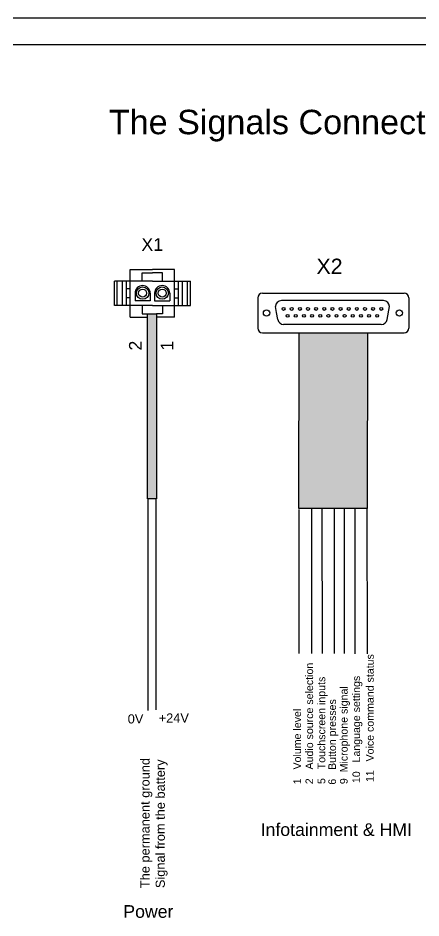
# Model space of a CAD drawing. Extents: x -194 to 239, y -574 to -265.
# Drawn here: x -70.8 to 19.1, y -465.4 to -264.6 of the extents above; entities that cross this region are included whole.
import ezdxf

# ---------------------------------------------------------------- set-up
doc = ezdxf.new("R2010")
doc.units = 0
doc.header["$LTSCALE"] = 0.5
doc.layers.get('0').update_dxf_attribs({"linetype": 'CONTINUOUS'})
doc.layers.add('UMRISSE', color=7, linetype='CONTINUOUS')
doc.styles.get("Standard").update_dxf_attribs({"font": 'arial.ttf', "height": 3})

msp = doc.modelspace()

# ---------------------------------------------------------------- hatches: boundary and pattern name
h = msp.add_hatch(color=0)
h.dxf.hatch_style = 1
h.paths.add_polyline_path([(-41.9, -371.89), (-39.9, -371.89), (-39.9, -330.59), (-41.9, -330.59)])
h = msp.add_hatch(color=0)
h.dxf.hatch_style = 1
h.paths.add_polyline_path([(-8.09, -334.84), (7.16, -334.84), (7.09, -374.06), (-8.16, -374.06)])

# ---------------------------------------------------------------- linework, layer by layer
for p, q in [((239.39, -264.62), (-194.26, -264.62)), ((233.39, -270.62), (-188.26, -270.62))]:
    msp.add_line(p, q)
at = {"color": 7}
for p, q in [((-45.75, -320.71), (-40.81, -320.71)), ((-45.75, -331.37), (-45.75, -320.71)), ((-35.87, -320.71), (-40.81, -320.71)), ((-35.87, -331.37), (-35.87, -320.71)), ((-43.07, -321.49), (-40.81, -321.49)), ((-43.07, -323.32), (-43.07, -321.49)), ((-38.55, -321.49), (-40.81, -321.49)), ((-38.55, -323.32), (-38.55, -321.49)), ((-49.28, -328.76), (-49.28, -323.32)), ((-40.81, -323.32), (-49.28, -323.32)), ((-48.64, -328.76), (-48.64, -323.32)), ((-47.51, -328.76), (-47.51, -323.32)), ((-46.59, -328.76), (-46.59, -323.32)), ((-45.75, -325.05), (-46.59, -325.05)), ((-40.81, -323.32), (-32.34, -323.32)), ((-35.87, -325.05), (-35.02, -325.05)), ((-35.02, -328.76), (-35.02, -323.32)), ((-34.1, -328.76), (-34.1, -323.32)), ((-32.97, -328.76), (-32.97, -323.32)), ((-32.34, -328.76), (-32.34, -323.32)), ((-45.75, -327.02), (-46.59, -327.02)), ((-44.69, -326), (-44.69, -327.7)), ((-41.3, -326), (-41.3, -327.7)), ((-40.31, -326), (-40.31, -327.7)), ((-36.92, -326), (-36.92, -327.7)), ((-35.87, -327.02), (-35.02, -327.02)), ((-40.81, -328.76), (-49.28, -328.76)), ((-41.3, -327.7), (-44.69, -327.7)), ((-43.07, -328.76), (-43.07, -330.59)), ((-40.81, -328.76), (-32.34, -328.76)), ((-40.31, -327.7), (-36.92, -327.7)), ((-38.55, -328.76), (-38.55, -330.59)), ((-43.07, -330.59), (-41.9, -330.59)), ((-38.55, -330.59), (-39.9, -330.59)), ((-45.75, -331.37), (-41.9, -331.37)), ((-35.87, -331.37), (-39.9, -331.37))]:
    msp.add_line(p, q, dxfattribs=at)
at = {"color": 30, "true_color": 0xf26722}
for p, q in [((-41.84, -371.89), (-41.84, -419.08)), ((-40.04, -371.89), (-40.04, -418.93)), ((-8.14, -374.24), (-8.12, -406.4)), ((-5.35, -384.88), (-5.35, -406.4)), ((1.99, -384.88), (1.99, -406.43))]:
    msp.add_line(p, q, dxfattribs=at)
at = {"color": 32, "true_color": 0xcd6928}
for p, q in [((-5.35, -374.06), (-5.35, -384.88)), ((-3, -374.06), (-2.96, -406.4)), ((-0.29, -374.06), (-0.27, -406.36)), ((1.99, -374.06), (1.99, -384.88)), ((4.34, -374.06), (4.37, -406.47)), ((7.05, -374.06), (7.07, -406.45))]:
    msp.add_line(p, q, dxfattribs=at)
at = {"color": 0}
for points in [[(-41.9, -330.59), (-39.9, -330.59), (-39.9, -371.89), (-41.9, -371.89)], [(-8.09, -334.84), (7.16, -334.84), (7.09, -374.06), (-8.16, -374.06)]]:
    msp.add_lwpolyline(points, close=True, dxfattribs=at)
at = {"color": 7}
for centre, radius in [((-42.99, -326), 1.38), ((-42.99, -326), 0.893), ((-38.62, -326), 1.38), ((-38.62, -326), 0.893)]:
    msp.add_circle(centre, radius, dxfattribs=at)
at = {"linetype": 'Continuous'}
for centre in [(-15.35, -330.43), (14.28, -330.43)]:
    msp.add_circle(centre, 0.706, dxfattribs=at)
at = {"color": 7}
for centre in [(-42.99, -326), (-38.62, -326)]:
    msp.add_arc(centre, 1.69, 0, 180, dxfattribs=at)
at = {"layer": 'UMRISSE', "linetype": 'Continuous'}
for p, q in [((-17.32, -327.08), (-17.32, -333.78)), ((-16.26, -326.02), (15.34, -326.02)), ((16.4, -327.08), (16.4, -333.78)), ((-13.14, -330.33), (-13.37, -329)), ((10.74, -327.68), (-12.05, -327.68)), ((11.55, -331.88), (12.06, -329)), ((-12.86, -331.88), (-13.14, -330.33)), ((10.25, -332.97), (-11.56, -332.97)), ((-16.26, -334.84), (15.34, -334.84))]:
    msp.add_line(p, q, dxfattribs=at)
for centre in [(-11.55, -329.52), (-9.74, -329.52), (-7.92, -329.52), (-6.11, -329.52), (-4.29, -329.52), (-2.47, -329.52), (-0.66, -329.52), (1.16, -329.52), (2.98, -329.52), (4.79, -329.52), (6.61, -329.52), (8.42, -329.52), (10.24, -329.52), (-10.65, -331.06), (-8.83, -331.06), (-7.01, -331.06), (-5.2, -331.06), (-3.38, -331.06), (-1.56, -331.06), (0.25, -331.06), (2.07, -331.06), (3.88, -331.06), (5.7, -331.06), (7.52, -331.06), (9.33, -331.06)]:
    msp.add_circle(centre, 0.33, dxfattribs=at)
for centre, radius, start, end in [((-16.26, -327.08), 1.06, 90, 180), ((15.34, -327.08), 1.06, 0, 90), ((-12.05, -329), 1.32, 90, 180), ((10.74, -329), 1.32, 0, 90), ((-11.56, -331.65), 1.32, 190, 270), ((10.25, -331.65), 1.32, 270, 350), ((-16.26, -333.78), 1.06, 180, 270), ((15.34, -333.78), 1.06, 270, 0)]:
    msp.add_arc(centre, radius, start, end, dxfattribs=at)

# ---------------------------------------------------------------- texts
at = {"color": 0, "insert": (-50.53, -285.1), "char_height": 5.4487, "attachment_point": 1}
msp.add_mtext_dynamic_manual_height_columns('The Signals Connected to X - Comp Front side.', width=160.262, gutter_width=10.22, heights=[0], dxfattribs=at)
at = {"color": 0, "insert": (-40.85, -315.16), "char_height": 2.823, "width": 17.7632, "attachment_point": 5}
msp.add_mtext('X1', dxfattribs=at)
at = {"insert": (-4.21, -318.31), "char_height": 3.405, "attachment_point": 1}
msp.add_mtext_dynamic_manual_height_columns('X2', width=8.1584, gutter_width=10.22, heights=[7.86], dxfattribs=at)
at = {"color": 7, "char_height": 2.82, "attachment_point": 5, "rotation": 90}
for s, insert, width in [('2', (-44.62, -337.71), 2.656), ('1', (-37.54, -337.71), 2.5751)]:
    msp.add_mtext(s, dxfattribs=dict(at, insert=insert, width=width))
at = {"color": 30, "true_color": 0xf26722, "char_height": 1.694, "attachment_point": 4, "rotation": 90}
for s, insert, width in [('11   Voice command status', (7.72, -435.08), 29.3398), ('2   Audio source selection', (-5.8, -435.56), 27.5842), ('10   Language settings', (4.92, -435.31), 24.1424), ('5   Touchscreen inputs', (-2.85, -435.51), 26.283), ('9  Microphone signal', (2.14, -435.54), 23.4307), ('6   Button presses', (-0.46, -435.66), 20.0342), ('1   Volume level', (-8.5, -435.56), 16.7838)]:
    msp.add_mtext(s, dxfattribs=dict(at, insert=insert, width=width))
at = {"color": 30, "true_color": 0xf26722, "char_height": 2.043, "attachment_point": 1}
for s, insert in [('0V', (-46.32, -419.96)), ('+24V', (-39.41, -419.76))]:
    msp.add_mtext_dynamic_manual_height_columns(s, width=8.2314, gutter_width=10.22, heights=[0], dxfattribs=dict(at, insert=insert))
at = {"color": 30, "true_color": 0xf26722, "insert": (-43.49, -458.74), "char_height": 2.0433, "attachment_point": 1, "rotation": 90}
msp.add_mtext_dynamic_manual_height_columns('The permanent ground Signal from the battery', width=34.4483, gutter_width=10.22, heights=[0], dxfattribs=at)
at = {"color": 30, "true_color": 0xf26722, "attachment_point": 5}
for s, insert, char_height, width in [('Infotainment & HMI', (0.21, -445.7), 2.8234, 36.5265), ('Power', (-41.71, -463.97), 2.823, 25.7371)]:
    msp.add_mtext(s, dxfattribs=dict(at, insert=insert, char_height=char_height, width=width))

doc.saveas('drawing.dxf')
